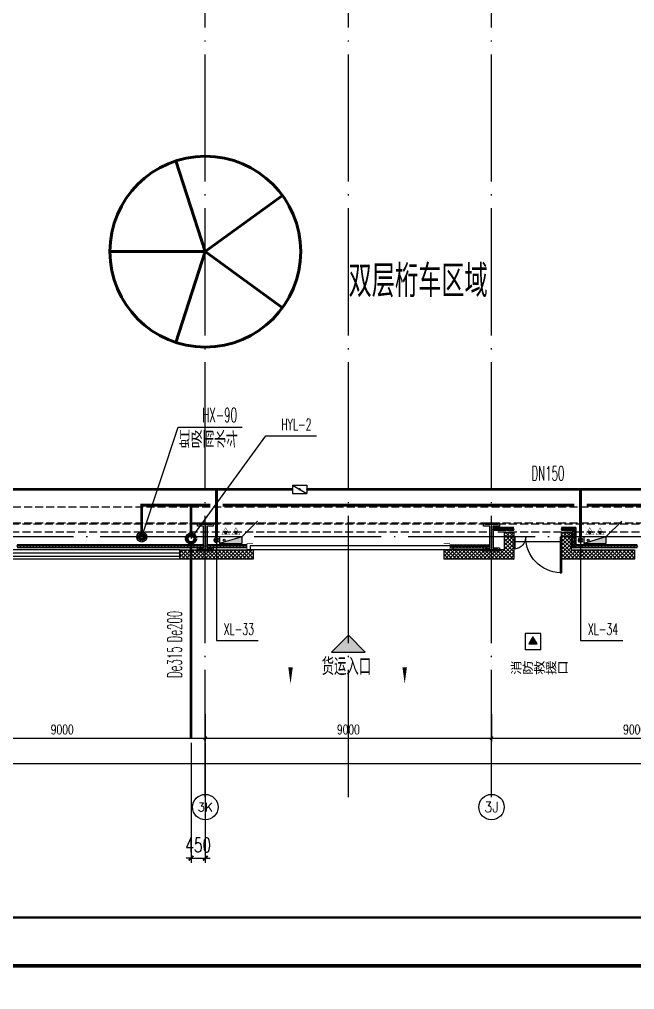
# Model space of a CAD drawing. Extents: x -452079 to 117456, y 3902 to 836955.
# Drawn here: x -215701 to -196354, y 534683 to 565200 of the extents above; entities that cross this region are included whole.
import ezdxf
from ezdxf.enums import TextEntityAlignment as Align

# ---------------------------------------------------------------- set-up
doc = ezdxf.new("R2010")
doc.units = 0
doc.header["$LTSCALE"] = 1000
doc.header["$MEASUREMENT"] = 0
for name, pattern in [('10平面$0$DASH', [0.35, 0.25, -0.1]), ('DASH', [0.35, 0.25, -0.1]), ('DOTE', [2.42, 2, -0.2, 0.02, -0.2]), ('DOTE_30', [0.726, 0.6, -0.06, 0.006, -0.06])]:
    doc.linetypes.add(name, pattern=pattern)
for name, color, linetype in [('0-cxFrame', 155, 'Continuous'), ('10平面$0$WINDOW', 4, 'Continuous'), ('A-AXIS-D', 1, 'Continuous'), ('A-AXIS-DOTE', 14, 'DOTE'), ('A-AXIS-SYMB', 3, 'Continuous'), ('A-HATCH-2', 251, 'Continuous'), ('A-HRAIL', 173, 'Continuous'), ('A-LIN-V', 9, 'Continuous'), ('A-SFCE', 30, 'Continuous'), ('A-TEXT', 61, 'Continuous'), ('A-WINDOW', 140, 'Continuous'), ('AS-COLN', 6, 'Continuous'), ('AS-WALL', 40, 'Continuous'), ('DIM_消防', 1, 'Continuous'), ('DIM_雨水', 4, 'Continuous'), ('FH-tri', 180, 'Continuous'), ('FM_ZF消防', 1, 'Continuous'), ('PUB_HATCH', 8, 'Continuous'), ('PUB_TEXT', 7, 'Continuous'), ('RP-N2-01$0$$0$A-WIND-J', 1, 'Continuous'), ('RP-N2-01$0$A-WIND-J', 3, 'Continuous'), ('SB_ZF消火栓', 10, 'Continuous'), ('SB_ZF消火栓M', 10, 'Continuous'), ('TEXT_消防', 1, 'Continuous'), ('TEXT_雨水', 4, 'Continuous'), ('TWT_DIM', 3, 'Continuous'), ('WALL', 2, 'Continuous'), ('建-窗', 4, 'Continuous'), ('建-门窗编号', 7, 'Continuous'), ('文本', 4, 'Continuous'), ('虹吸雨水斗', 6, 'Continuous')]:
    doc.layers.add(name, color=color, linetype=linetype)
for name, color, linetype, lineweight in [('0-cxText', 131, 'Continuous', 25), ('Gps-ZF消防', 1, 'TG_X', 60), ('Gps-ZF雨水', 4, 'DOTE_30', 60), ('LG-ZF消防', 1, 'Continuous', 60), ('LG-ZF雨水', 4, 'Continuous', 60)]:
    doc.layers.add(name, color=color, linetype=linetype, lineweight=lineweight)
doc.styles.add('_TCH_AXIS', font='COMPLEX', dxfattribs={"bigfont": 'GBCBIG'})
doc.styles.add('_TCH_DIM', font='SIMPLEX', dxfattribs={"width": 0.75, "bigfont": '@1HZTXT'})
doc.styles.add('_TCH_DIM_T3', font='SIMPLEX', dxfattribs={"width": 0.705882, "bigfont": 'GBCBIG'})
doc.styles.add('_TWT_PIPEDN', font='SIMPLEX', dxfattribs={"width": 0.65, "height": 3.5, "bigfont": 'HZTXT'})
doc.styles.add('_TWT_SERIAL', font='SIMPLEX', dxfattribs={"width": 0.8, "height": 3, "bigfont": 'HZTXT'})
doc.styles.add('A-STANDARD', font='SIMPLEX', dxfattribs={"bigfont": 'GBCBIG'})
doc.styles.add('A-WIN-LABEL', font='SIMPLEX', dxfattribs={"bigfont": 'GBCBIG'})
doc.styles.add('cx_tuming', font='')
doc.styles.add('cx_tuqian1', font='')
doc.styles.get("Standard").update_dxf_attribs({"font": 'gbenor.shx', "bigfont": 'gbcbig.shx'})
doc.styles.add('TG_LINETYPE', font='SIMPLEX', dxfattribs={"width": 0.8, "height": 3.5, "bigfont": 'HZTXT'})
doc.styles.add('黑体', font='', dxfattribs={"height": 12})
doc.styles.get('cx_tuming').set_extended_font_data('SimHei')
doc.styles.get('cx_tuqian1').set_extended_font_data('SimSun')
doc.styles.get('黑体').set_extended_font_data('SimHei')
doc.linetypes.add('TG_X', pattern='A,5,-0.3,["X",TG_LINETYPE,S=0.1,R=0,X=-0.23,Y=-0.15],0', length=5.3)
doc.dimstyles.new('_TCH_ARCH&&100', dxfattribs={"dimtxt": 297.5, "dimasz": 100, "dimexe": 100, "dimexo": 100, "dimgap": 126.25, "dimtad": 1, "dimdec": 0, "dimzin": 0, "dimdsep": 46, "dimtxsty": '_TCH_DIM_T3', "dimblk": 'ARCHTICK', "dimcen": 0.09, "dimclrt": 7, "dimazin": 2, "dimtfac": 1, "dimtdec": 0, "dimtix": 1, "dimtmove": 2, "dimatfit": 3, "dimfxl": 0, "dimtolj": 1, "dimtzin": 0, "dimarcsym": 0})
doc.dimstyles.new('_TCH_ARCH&&150', dxfattribs={"dimtxt": 446.25, "dimasz": 150, "dimexe": 150, "dimexo": 150, "dimgap": 189.375, "dimtad": 1, "dimdec": 0, "dimzin": 0, "dimdsep": 46, "dimtxsty": '_TCH_DIM_T3', "dimblk": 'ARCHTICK', "dimcen": 0.09, "dimclrt": 7, "dimazin": 2, "dimtfac": 1, "dimtdec": 0, "dimtix": 1, "dimtmove": 2, "dimatfit": 3, "dimfxl": 0, "dimtolj": 1, "dimtzin": 0, "dimarcsym": 0})
pattern_1 = [(45, (60, 0), (-60.000061, 60.000061), []), (135, (60, 0), (-60.000061, -60.000061), [])]

# ---------------------------------------------------------------- blocks, each defined once
blk = doc.blocks.new('_ArchTick')
at = {"color": 0, "linetype": 'ByBlock', "const_width": 0.4}
blk.add_lwpolyline([(-0.5, -0.5), (0.5, 0.5)], dxfattribs=at)
blk = doc.blocks.new('*D357')
at = {"layer": 'A-AXIS-D', "color": 0, "lineweight": -2, "transparency": 16777216}
for p, q in [((102518, 3326), (102518, 2468)), ((111518, 3326), (111518, 2468)), ((102518, 2568), (111518, 2568))]:
    blk.add_line(p, q, dxfattribs=at)
at = {"layer": 'A-AXIS-D', "color": 0, "lineweight": -2, "transparency": 16777216, "xscale": 100, "yscale": 100, "zscale": 100, "rotation": 180}
blk.add_blockref('_ArchTick', (102518, 2568), dxfattribs=at)
at = {"layer": 'A-AXIS-D', "color": 0, "lineweight": -2, "transparency": 16777216, "xscale": 100, "yscale": 100, "zscale": 100}
blk.add_blockref('_ArchTick', (111518, 2568), dxfattribs=at)
at = {"layer": 'A-AXIS-D', "color": 7, "transparency": 16777216, "insert": (107018, 2843), "char_height": 297.5, "attachment_point": 5, "style": '_TCH_DIM_T3'}
blk.add_mtext('\\A1;9000', dxfattribs=at)
blk = doc.blocks.new('*D358')
at = {"layer": 'A-AXIS-D', "color": 0, "lineweight": -2, "transparency": 16777216}
for p, q in [((111518, 3326), (111518, 2468)), ((120518, 3326), (120518, 2468)), ((111518, 2568), (120518, 2568))]:
    blk.add_line(p, q, dxfattribs=at)
at = {"layer": 'A-AXIS-D', "color": 0, "lineweight": -2, "transparency": 16777216, "xscale": 100, "yscale": 100, "zscale": 100, "rotation": 180}
blk.add_blockref('_ArchTick', (111518, 2568), dxfattribs=at)
at = {"layer": 'A-AXIS-D', "color": 0, "lineweight": -2, "transparency": 16777216, "xscale": 100, "yscale": 100, "zscale": 100}
blk.add_blockref('_ArchTick', (120518, 2568), dxfattribs=at)
at = {"layer": 'A-AXIS-D', "color": 7, "transparency": 16777216, "insert": (116018, 2843), "char_height": 297.5, "attachment_point": 5, "style": '_TCH_DIM_T3'}
blk.add_mtext('\\A1;9000', dxfattribs=at)
blk = doc.blocks.new('*D359')
at = {"layer": 'A-AXIS-D', "color": 0, "lineweight": -2, "transparency": 16777216}
for p, q in [((120518, 3326), (120518, 2468)), ((129518, 3326), (129518, 2468)), ((120518, 2568), (129518, 2568))]:
    blk.add_line(p, q, dxfattribs=at)
at = {"layer": 'A-AXIS-D', "color": 0, "lineweight": -2, "transparency": 16777216, "xscale": 100, "yscale": 100, "zscale": 100, "rotation": 180}
blk.add_blockref('_ArchTick', (120518, 2568), dxfattribs=at)
at = {"layer": 'A-AXIS-D', "color": 0, "lineweight": -2, "transparency": 16777216, "xscale": 100, "yscale": 100, "zscale": 100}
blk.add_blockref('_ArchTick', (129518, 2568), dxfattribs=at)
at = {"layer": 'A-AXIS-D', "color": 7, "transparency": 16777216, "insert": (125018, 2843), "char_height": 297.5, "attachment_point": 5, "style": '_TCH_DIM_T3'}
blk.add_mtext('\\A1;9000', dxfattribs=at)
blk = doc.blocks.new('*D369')
at = {"layer": 'A-AXIS-D', "color": 0, "lineweight": -2, "transparency": 16777216}
for p, q in [((7618, 3226), (7618, 1668)), ((193318, 3226), (193318, 1668)), ((7618, 1768), (193318, 1768))]:
    blk.add_line(p, q, dxfattribs=at)
at = {"layer": 'A-AXIS-D', "color": 0, "lineweight": -2, "transparency": 16777216, "xscale": 100, "yscale": 100, "zscale": 100, "rotation": 180}
blk.add_blockref('_ArchTick', (7618, 1768), dxfattribs=at)
at = {"layer": 'A-AXIS-D', "color": 0, "lineweight": -2, "transparency": 16777216, "xscale": 100, "yscale": 100, "zscale": 100}
blk.add_blockref('_ArchTick', (193318, 1768), dxfattribs=at)
at = {"layer": 'A-AXIS-D', "color": 7, "transparency": 16777216, "insert": (100468, 2043), "char_height": 297.5, "attachment_point": 5, "style": '_TCH_DIM_T3'}
blk.add_mtext('\\A1;185700', dxfattribs=at)
blk = doc.blocks.new('10平面$0$$DorLib2D$00000126')
at = {"color": 0, "linetype": 'Continuous'}
for p, q in [((-0.532, 0.5), (-0.532, 0.9)), ((0.532, 0.9), (0.532, 0.5))]:
    blk.add_line(p, q, dxfattribs=at)
at = {"color": 0, "linetype": '10平面$0$DASH'}
for p, q in [((-0.532, 0.9), (0.532, 0.9)), ((-0.532, 0.5), (0.532, 0.5))]:
    blk.add_line(p, q, dxfattribs=at)
blk = doc.blocks.new('WINDOW2DLIB$DYNSTYLE$00000005')
at = {"color": 0}
for points in [[(-0.5, 0.5), (-0.5, -0.5)], [(-0.5, 0.5), (0.5, 0.5)], [(0.5, -0.5), (0.5, 0.5)], [(0.5, 0.1667), (-0.5, 0.1667)], [(0.5, -0.1667), (-0.5, -0.1667)], [(-0.5, -0.5), (0.5, -0.5)]]:
    blk.add_lwpolyline(points, dxfattribs=at)
blk = doc.blocks.new('DOOR2DLIB$SYSLIB$00000123')
at = {"color": 0}
for p, q in [((0.475, -0.001), (0.475, 0.752)), ((0.475, 0.752), (0.5, 0.752)), ((0.5, -0.001), (0.5, 0.752)), ((-0.5, 0), (-0.5, 0.252)), ((-0.475, 0.252), (-0.5, 0.252)), ((-0.475, 0), (-0.475, 0.252)), ((-0.475, 0), (-0.5, 0)), ((0.475, -0.001), (0.5, -0.001))]:
    blk.add_line(p, q, dxfattribs=at)
for centre, radius, start, end in [((0.505, -0.002), 0.755, 92.2493, 179.7238), ((-0.501, 0.003), 0.251, 359.7899, 84.0974)]:
    blk.add_arc(centre, radius, start, end, dxfattribs=at)
blk = doc.blocks.new('42343243')
at = {"layer": 'PUB_HATCH'}
h = blk.add_hatch(dxfattribs=at)
h.set_pattern_fill('多孔材料', color=256, scale=30, style=0)
h.set_pattern_definition(pattern_1)
h.paths.add_polyline_path([(-208354, 1223170), (-210654, 1223170), (-210654, 1222870), (-208354, 1222870)])
h = blk.add_hatch(dxfattribs=at)
h.set_pattern_fill('多孔材料', color=256, scale=30, style=0)
h.set_pattern_definition(pattern_1)
h.paths.add_polyline_path([(-200454, 1222870), (-200154, 1223170), (-202354, 1223170), (-202354, 1222870)])
h = blk.add_hatch(dxfattribs=at)
h.set_pattern_fill('多孔材料', color=256, scale=30, style=0)
h.set_pattern_definition(pattern_1)
h.paths.add_polyline_path([(-200454, 1222320), (-200154, 1222620), (-200154, 1223170), (-200454, 1222870)])
h = blk.add_hatch(dxfattribs=at)
h.set_pattern_fill('多孔材料', color=256, scale=30, style=0)
h.set_pattern_definition(pattern_1)
h.paths.add_polyline_path([(-198354, 1222870), (-196354, 1222870), (-196354, 1223170), (-198654, 1223170)])
h = blk.add_hatch(dxfattribs=at)
h.set_pattern_fill('多孔材料', color=256, scale=30, style=0)
h.set_pattern_definition(pattern_1)
h.paths.add_polyline_path([(-198654, 1222620), (-198354, 1222320), (-198354, 1222870), (-198654, 1223170)])
h = blk.add_hatch(dxfattribs=at)
h.set_pattern_fill('多孔材料', color=256, scale=30, style=0)
h.set_pattern_definition(pattern_1)
h.paths.add_polyline_path([(-200454, 1222320), (-200154, 1222320), (-200154, 1222620)])
h = blk.add_hatch(dxfattribs=at)
h.set_pattern_fill('多孔材料', color=256, scale=30, style=0)
h.set_pattern_definition(pattern_1)
h.paths.add_polyline_path([(-198654, 1222620), (-198654, 1222320), (-198354, 1222320)])
at = {"layer": '10平面$0$WINDOW'}
blk.add_line((-198654, 1222620), (-200154, 1222620), dxfattribs=at)
at = {"layer": 'AS-WALL'}
for p, q in [((-208354, 1223170), (-210654, 1223170)), ((-210654, 1223170), (-210654, 1222870)), ((-208354, 1222870), (-208354, 1223170)), ((-200154, 1223170), (-202354, 1223170)), ((-202354, 1222870), (-202354, 1223170)), ((-200154, 1222620), (-200154, 1223170)), ((-196354, 1223170), (-198654, 1223170)), ((-198654, 1222620), (-198654, 1223170)), ((-196354, 1222870), (-196354, 1223170)), ((-210654, 1222870), (-208354, 1222870)), ((-200454, 1222870), (-202354, 1222870)), ((-200454, 1222320), (-200454, 1222870)), ((-198354, 1222870), (-196354, 1222870)), ((-198354, 1222320), (-198354, 1222870)), ((-200154, 1222320), (-200154, 1222620)), ((-198654, 1222620), (-198654, 1222320)), ((-200454, 1222320), (-200154, 1222320)), ((-198654, 1222320), (-198354, 1222320))]:
    blk.add_line(p, q, dxfattribs=at)
at = {"layer": '10平面$0$WINDOW', "zscale": 300}
for name, p, xscale, yscale, rotation in [('DOOR2DLIB$SYSLIB$00000123', (-199404, 1222470), -1500, -1500, 179.9999999999555), ('10平面$0$$DorLib2D$00000126', (-205254, 1223020), 6000, 300, 180)]:
    blk.add_blockref(name, p, dxfattribs=dict(at, xscale=xscale, yscale=yscale, rotation=rotation))
at = {"layer": '建-窗'}
ref = blk.add_blockref('WINDOW2DLIB$DYNSTYLE$00000005', (-217004, 1223020), dxfattribs=dict(at, xscale=-12700, yscale=-300, zscale=300, rotation=359.999999999664))
ref.add_attrib('A', 'C12724', (-217284, 1223521), dxfattribs={"layer": '建-门窗编号', "height": 148.8, "style": 'A-WIN-LABEL', "width": 0.705882})
blk = doc.blocks.new('4324324')
at = {"layer": 'A-HATCH-2', "color": 8, "linetype": 'DASH'}
for p, q in [((-312854, 549870), (-138054, 549870)), ((-312854, 549370), (-138054, 549370))]:
    blk.add_line(p, q, dxfattribs=at)
blk = doc.blocks.new('w4324324')
at = {"layer": 'A-HATCH-2', "lineweight": 60}
for q in [(-1694760, 686605), (-1697614, 684532), (-1691907, 684532), (-1696524, 681178), (-1692997, 681178)]:
    blk.add_line((-1694760, 683605), q, dxfattribs=at)
blk.add_circle((-1694760, 683605), 3000, dxfattribs=at)
blk = doc.blocks.new('342343')
at = {"layer": 'A-LIN-V'}
blk.add_blockref('w4324324', (1030710, 9556), dxfattribs=at)
blk = doc.blocks.new('w42343243')
at = {"layer": 'A-HATCH-2', "color": 2}
blk.add_lwpolyline([(-165104, 621070), (-164604, 621070), (-164604, 620958), (-164800, 620958), (-164800, 620282), (-164604, 620282), (-164604, 620170), (-165104, 620170), (-165104, 620282), (-164908, 620282), (-164908, 620958), (-165104, 620958)], close=True, dxfattribs=at)
at = {"layer": 'AS-COLN', "color": 8}
blk.add_lwpolyline([(-165054, 621020), (-164654, 621020), (-164654, 621008), (-164850, 621008), (-164850, 620232), (-164654, 620232), (-164654, 620220), (-165054, 620220), (-165054, 620232), (-164858, 620232), (-164858, 621008), (-165054, 621008)], close=True, dxfattribs=at)
blk = doc.blocks.new('42343')
at = {"layer": 'A-WINDOW'}
for p in [(-45000, -71700), (-36000, -71700)]:
    blk.add_blockref('w42343243', p, dxfattribs=at)
blk = doc.blocks.new('RP-N2-01$0$$0$xfjy')
at = {"layer": 'RP-N2-01$0$$0$A-WIND-J'}
h = blk.add_hatch(color=8, dxfattribs=at)
h.dxf.hatch_style = 1
h.paths.add_polyline_path([(1141876, -26214), (1142135, -26214), (1142005, -25989)])
at = {"layer": 'RP-N2-01$0$$0$A-WIND-J', "color": 8, "const_width": 25}
blk.add_lwpolyline([(1141755, -25889), (1141755, -26389), (1142255, -26389), (1142255, -25889)], close=True, dxfattribs=at)
at = {"layer": 'RP-N2-01$0$$0$A-WIND-J', "color": 8}
for points in [[(1141755, -26389), (1142255, -26389), (1142255, -25889), (1141755, -25889)], [(1141876, -26214), (1142135, -26214), (1142005, -25989)]]:
    blk.add_lwpolyline(points, close=True, dxfattribs=at)
blk = doc.blocks.new('RP-N2-01$0$xfjy')
at = {"layer": 'RP-N2-01$0$$0$A-WIND-J', "color": 8}
blk.add_blockref('RP-N2-01$0$$0$xfjy', (0, 0), dxfattribs=at)
blk = doc.blocks.new('3333')
at = {"layer": 'A-SFCE', "const_width": 20}
blk.add_lwpolyline([(-227064, 766320), (-227064, 766510), (-227244, 766510), (-227244, 766320)], dxfattribs=at)
blk = doc.blocks.new('99平面图例外参$0$$LinePat$圆环')
for points in [[(0, 150), (300, 150)], [(0, 0), (300, 0)], [(0, -150), (300, -150)]]:
    blk.add_lwpolyline(points)
at = {"color": 0}
blk.add_circle((150, 0), 150, dxfattribs=at)
blk = doc.blocks.new('“奔腾”虹吸雨水斗')
at = {"layer": '虹吸雨水斗', "lineweight": 25}
for p, q in [((946944, 86685), (947028, 86658)), ((947028, 86641), (946944, 86614)), ((947032, 86673), (946946, 86692)), ((946946, 86607), (947032, 86625)), ((946982, 86753), (947040, 86688)), ((947040, 86611), (946982, 86546)), ((947052, 86699), (946987, 86758)), ((946987, 86541), (947052, 86600)), ((947048, 86793), (947066, 86707)), ((947066, 86592), (947048, 86506)), ((947082, 86711), (947055, 86795)), ((947055, 86504), (947082, 86587)), ((947125, 86795), (947098, 86711)), ((947098, 86587), (947125, 86504)), ((947114, 86707), (947132, 86793)), ((947132, 86506), (947114, 86592)), ((947194, 86758), (947128, 86699)), ((947128, 86600), (947194, 86541)), ((947140, 86688), (947199, 86753)), ((947199, 86546), (947140, 86611)), ((947234, 86692), (947148, 86673)), ((947148, 86625), (947234, 86607)), ((947152, 86658), (947236, 86685)), ((947236, 86614), (947152, 86641))]:
    blk.add_line(p, q, dxfattribs=at)
for radius in [150, 47.6]:
    blk.add_circle((947090, 86649), radius, dxfattribs=at)
for centre, start, end in [((947025, 86649), 291.6382, 68.3675), ((947034, 86682), 261.6382, 38.3675), ((947034, 86617), 321.6382, 98.3675), ((947057, 86706), 231.6382, 8.3675), ((947057, 86593), 351.6382, 128.3675), ((947090, 86715), 201.6382, 338.3675), ((947090, 86584), 21.6382, 158.3675), ((947123, 86706), 171.6382, 308.3675), ((947123, 86593), 51.6382, 188.3675), ((947147, 86682), 141.6382, 278.3675), ((947147, 86617), 81.6382, 218.3675), ((947155, 86649), 111.6382, 248.3675)]:
    blk.add_arc(centre, 8.82, start, end, dxfattribs=at)
blk = doc.blocks.new('A$C5D961328')
at = {"layer": 'SB_ZF消火栓', "linetype": 'Continuous'}
h = blk.add_hatch(dxfattribs=at)
h.set_pattern_fill('ANSI31', color=256, scale=129.330432, angle=270, style=0)
h.set_pattern_definition([(45, (-18410.044, -5691.868), (11.431303, -11.431303), [])])
h.paths.add_polyline_path([(228, 343), (228, 427), (153, 427), (153, 343)])
h = blk.add_hatch(dxfattribs=at)
h.set_pattern_fill('ANSI31', color=256, scale=129.330432, angle=270, style=0)
h.set_pattern_definition([(45, (-18087.504, -5691.868), (11.431303, -11.431303), [])])
h.paths.add_polyline_path([(550, 343), (550, 427), (475, 427), (475, 343)])
at = {"layer": 'SB_ZF消火栓'}
blk.add_hatch(color=256, dxfattribs=at).paths.add_polyline_path([(0, 40), (700, 40), (700, 240)])
for p, q in [((1195, 735), (700, 240)), ((700, 240), (0, 240)), ((0, 240), (0, 40)), ((700, 240), (0, 40)), ((0, 40), (700, 40)), ((700, 240), (700, 40))]:
    blk.add_line(p, q, dxfattribs=at)
at = {"layer": 'SB_ZF消火栓', "linetype": 'Continuous'}
for points, const_width in [([(312, 321), (190, 531), (69, 321), (312, 321), (190, 531)], 12.9), ([(228, 343), (228, 427), (153, 427), (153, 343), (228, 343)], 7.76), ([(634, 321), (513, 531), (392, 321), (634, 321), (513, 531)], 12.9), ([(550, 343), (550, 427), (475, 427), (475, 343), (550, 343)], 7.76)]:
    blk.add_lwpolyline(points, dxfattribs=dict(at, const_width=const_width))
at = {"layer": 'SB_ZF消火栓', "color": 1}
blk.add_circle((140, 140), 32.5, dxfattribs=at)
blk = doc.blocks.new('TK22.A0+1 L(Dragon)')
at = {"layer": '0-cxFrame', "color": 7, "const_width": 0.5}
blk.add_lwpolyline([(0, 0), (-1485, 0), (-1485, 841), (0, 841)], close=True, dxfattribs=at)
at = {"layer": '0-cxFrame', "const_width": 0.5}
blk.add_lwpolyline([(-80, 10), (-1465, 10), (-1465, 831), (-80, 831)], close=True, dxfattribs=at)
at = {"style": '黑体', "flags": 4}
blk.add_attdef('图幅', text='', height=3.3, dxfattribs=at).set_placement((-40, 3), align=Align.RIGHT)
at = {"layer": '0-cxText', "flags": 4}
for tag, height, style, p in [('建设单位', 3.5, 'cx_tuming', (-45, 240)), ('项目名称', 3.5, 'cx_tuming', (-45, 210)), ('子项名称', 3.5, 'cx_tuming', (-45, 180)), ('工程编号', 3.3, 'cx_tuqian1', (-35, 165)), ('图名1', 3.5, 'cx_tuming', (-45, 87)), ('图名2', 3.5, 'cx_tuming', (-45, 79)), ('图名3', 3.5, 'cx_tuming', (-45, 71)), ('出图日期', 3.3, 'cx_tuqian1', (-39, 60)), ('专业', 3.3, 'cx_tuqian1', (-55, 52)), ('图号', 3.3, 'cx_tuqian1', (-55, 44)), ('版次', 3.3, 'cx_tuqian1', (-20, 44))]:
    blk.add_attdef(tag, text='', height=height, dxfattribs=dict(at, style=style)).set_placement(p, align=Align.MIDDLE)
blk = doc.blocks.new('$VALVE$00000316')
for p, q in [((-125, 72), (125, -72)), ((-125, 72), (-125, -72)), ((-125, 72), (125, 72)), ((125, 72), (125, -72)), ((-125, -72), (125, -72))]:
    blk.add_line(p, q)
at = {"const_width": 21.1}
blk.add_lwpolyline([(-11, 0, 1), (11, 0, 1)], format="xyb", close=True, dxfattribs=at)
for p in [(-125, 0), (125, 0)]:
    blk.add_point(p)
at = {"color": 7, "flags": 9}
for tag in ['XSIZE', 'YSIZE']:
    blk.add_attdef(tag, (0, 0), '', height=0.5, dxfattribs=at)
blk = doc.blocks.new('*D449')
at = {"layer": 'TWT_DIM', "color": 0, "lineweight": -2, "transparency": 16777216}
for p, q in [((-210304, 542442), (-210304, 538668)), ((-209854, 542442), (-209854, 538668)), ((-210304, 538818), (-210454, 538818)), ((-210304, 538818), (-209854, 538818)), ((-209854, 538818), (-209704, 538818))]:
    blk.add_line(p, q, dxfattribs=at)
at = {"layer": 'TWT_DIM', "color": 0, "lineweight": -2, "transparency": 16777216, "xscale": 150, "yscale": 150, "zscale": 150}
blk.add_blockref('_ArchTick', (-210304, 538818), dxfattribs=at)
at = {"layer": 'TWT_DIM', "color": 0, "lineweight": -2, "transparency": 16777216, "xscale": 150, "yscale": 150, "zscale": 150, "rotation": 180}
blk.add_blockref('_ArchTick', (-209854, 538818), dxfattribs=at)
at = {"layer": 'TWT_DIM', "color": 7, "transparency": 16777216, "insert": (-210079, 539231), "char_height": 446.2, "attachment_point": 5, "style": '_TCH_DIM_T3'}
blk.add_mtext('\\A1;450', dxfattribs=at)
blk = doc.blocks.new('A$C515E426B')
at = {"layer": 'FH-tri'}
h = blk.add_hatch(color=8, dxfattribs=at)
h.dxf.hatch_style = 1
h.paths.add_polyline_path([(115487.8, 5273.4), (116548.5, 5273.4), (116018.2, 5803.8)])
at = {"layer": 'A-AXIS-D'}
for centre in [(111518.2, 400), (120518.2, 400)]:
    blk.add_circle(centre, 400, dxfattribs=at)
at = {"layer": 'A-AXIS-DOTE', "color": 8, "ltscale": 2}
for p, q in [((111518.2, 716), (111518.2, 86200)), ((116018.2, 716), (116018.2, 86200)), ((120518.2, 716), (120518.2, 86200)), ((199332.4, 8896), (3362.4, 8896))]:
    blk.add_line(p, q, dxfattribs=at)
at = {"layer": 'A-AXIS-SYMB'}
for points in [[(114198.2, 5733.8, 0, 0, 0), (114198.2, 4273.8, 0, 140, 0), (114198.2, 4798.8, 0, 0, 0)], [(117788.2, 5733.8, 0, 0, 0), (117788.2, 4273.8, 0, 140, 0), (117788.2, 4798.8, 0, 0, 0)]]:
    blk.add_lwpolyline(points, format="xyseb", dxfattribs=at)
at = {"layer": 'A-SFCE', "color": 8, "linetype": 'DASH'}
for p, q in [((120368.2, 9296), (102668.2, 9296)), ((129368.2, 9296), (120668.2, 9296)), ((120368.2, 9046), (102668.2, 9046)), ((129368.2, 9046), (120668.2, 9046))]:
    blk.add_line(p, q, dxfattribs=at)
at = {"layer": 'FH-tri', "color": 8}
blk.add_lwpolyline([(115487.8, 5273.4), (116548.5, 5273.4), (116548.5, 5273.4), (116018.2, 5803.8)], close=True, dxfattribs=at)
at = {"layer": 'A-HRAIL', "yscale": 0.3333333333333333, "zscale": 0.3333333333333333}
for p, xscale, rotation in [((120679.8, 9146.1), 0.358888866003496, 180), ((120787.5, 9146.1), 0.358888866003496, 180), ((120895.2, 9146.1), 0.358888866003496, 180), ((121002.8, 9146.1), 0.358888866003496, 180), ((121110.5, 9146.1), 0.358888866003496, 180), ((121218.2, 9146.1), 0.358888866003496, 180), ((122830.7, 9146.1), 0.3749999999076196, 180), ((122943.2, 9146.1), 0.3749999999076196, 180), ((123055.7, 9146.1), 0.3749999999076196, 180), ((123168.2, 9146.1), 0.3749999999076196, 180), ((123118.2, 9196.1), 0.3611111227129974, 270), ((123118.2, 9087.8), 0.3611111227129974, 270), ((123118.2, 8979.4), 0.3611111227129974, 270), ((123118.2, 8871.1), 0.3611111227129974, 270), ((105704.6, 8602.1), 0.3368181818181818, 180.0000000002032), ((105805.6, 8602.1), 0.3368181818181818, 180.0000000002032), ((105906.7, 8602.1), 0.3368181818181818, 180.0000000002032), ((106007.7, 8602.1), 0.3368181818181818, 180.0000000002032), ((106108.8, 8602.1), 0.3368181818181818, 180.0000000002032), ((106209.8, 8602.1), 0.3368181818181818, 180.0000000002032), ((106310.9, 8602.1), 0.3368181818181818, 180.0000000002032), ((106411.9, 8602.1), 0.3368181818181818, 180.0000000002032), ((106513, 8602.1), 0.3368181818181818, 180.0000000002032), ((106614, 8602.1), 0.3368181818181818, 180.0000000002032), ((106715, 8602.1), 0.3368181818181818, 180.0000000002032), ((106816.1, 8602.1), 0.3368181818181818, 180.0000000002032), ((106917.1, 8602.1), 0.3368181818181818, 180.0000000002032), ((107018.2, 8602.1), 0.3368181818181818, 180.0000000002032), ((107119.2, 8602.1), 0.3368181818181818, 180.0000000002032), ((107220.3, 8602.1), 0.3368181818181818, 180.0000000002032), ((107321.3, 8602.1), 0.3368181818181818, 180.0000000002032), ((107422.4, 8602.1), 0.3368181818181818, 180.0000000002032), ((107523.4, 8602.1), 0.3368181818181818, 180.0000000002032), ((107624.5, 8602.1), 0.3368181818181818, 180.0000000002032), ((107725.5, 8602.1), 0.3368181818181818, 180.0000000002032), ((107826.5, 8602.1), 0.3368181818181818, 180.0000000002032), ((107927.6, 8602.1), 0.3368181818181818, 180.0000000002032), ((108028.6, 8602.1), 0.3368181818181818, 180.0000000002032), ((108129.7, 8602.1), 0.3368181818181818, 180.0000000002032), ((108230.7, 8602.1), 0.3368181818181818, 180.0000000002032), ((108331.8, 8602.1), 0.3368181818181818, 180.0000000002032), ((108432.8, 8602.1), 0.3368181818181818, 180.0000000002032), ((108533.9, 8602.1), 0.3368181818181818, 180.0000000002032), ((108634.9, 8602.1), 0.3368181818181818, 180.0000000002032), ((108736, 8602.1), 0.3368181818181818, 180.0000000002032), ((108837, 8602.1), 0.3368181818181818, 180.0000000002032), ((108938, 8602.1), 0.3368181818181818, 180.0000000002032), ((109039.1, 8602.1), 0.3368181818181818, 180.0000000002032), ((109140.1, 8602.1), 0.3368181818181818, 180.0000000002032), ((109241.2, 8602.1), 0.3368181818181818, 180.0000000002032), ((109342.2, 8602.1), 0.3368181818181818, 180.0000000002032), ((109443.3, 8602.1), 0.3368181818181818, 180.0000000002032), ((109544.3, 8602.1), 0.3368181818181818, 180.0000000002032), ((109645.4, 8602.1), 0.3368181818181818, 180.0000000002032), ((109746.4, 8602.1), 0.3368181818181818, 180.0000000002032), ((109847.5, 8602.1), 0.3368181818181818, 180.0000000002032), ((109948.5, 8602.1), 0.3368181818181818, 180.0000000002032), ((110049.5, 8602.1), 0.3368181818181818, 180.0000000002032), ((110150.6, 8602.1), 0.3368181818181818, 180.0000000002032), ((110251.6, 8602.1), 0.3368181818181818, 180.0000000002032), ((110352.7, 8602.1), 0.3368181818181818, 180.0000000002032), ((110453.7, 8602.1), 0.3368181818181818, 180.0000000002032), ((110554.8, 8602.1), 0.3368181818181818, 180.0000000002032), ((110655.8, 8602.1), 0.3368181818181818, 180.0000000002032), ((110756.9, 8602.1), 0.3368181818181818, 180.0000000002032), ((110857.9, 8602.1), 0.3368181818181818, 180.0000000002032), ((110959, 8602.1), 0.3368181818181818, 180.0000000002032), ((111060, 8602.1), 0.3368181818181818, 180.0000000002032), ((111161, 8602.1), 0.3368181818181818, 180.0000000002032), ((111262.1, 8602.1), 0.3368181818181818, 180.0000000002032), ((111363.1, 8602.1), 0.3368181818181818, 180.0000000002032), ((111464.2, 8602.1), 0.3368181818181818, 180.0000000002032), ((111676, 8602.1), 0.3461108940497231, 180.0000000002034), ((111779.8, 8602.1), 0.3461108940497231, 180.0000000002034), ((111883.7, 8602.1), 0.3461108940497231, 180.0000000002034), ((111987.5, 8602.1), 0.3461108940497231, 180.0000000002034), ((112091.3, 8602.1), 0.3461108940497231, 180.0000000002034), ((112195.2, 8602.1), 0.3461108940497231, 180.0000000002034), ((112299, 8602.1), 0.3461108940497231, 180.0000000002034), ((112402.8, 8602.1), 0.3461108940497231, 180.0000000002034), ((112506.7, 8602.1), 0.3461108940497231, 180.0000000002034), ((112610.5, 8602.1), 0.3461108940497231, 180.0000000002034), ((112714.3, 8602.1), 0.3461108940497231, 180.0000000002034), ((112818.2, 8602.1), 0.3461108940497231, 180.0000000002034), ((119218.2, 8602.1), -0.3461108940497231, 179.9999999997966), ((119322, 8602.1), -0.3461108940497231, 179.9999999997966), ((119425.8, 8602.1), -0.3461108940497231, 179.9999999997966), ((119529.7, 8602.1), -0.3461108940497231, 179.9999999997966), ((119633.5, 8602.1), -0.3461108940497231, 179.9999999997966), ((119737.3, 8602.1), -0.3461108940497231, 179.9999999997966), ((119841.2, 8602.1), -0.3461108940497231, 179.9999999997966), ((119945, 8602.1), -0.3461108940497231, 179.9999999997966), ((120048.8, 8602.1), -0.3461108940497231, 179.9999999997966), ((120152.7, 8602.1), -0.3461108940497231, 179.9999999997966), ((120256.5, 8602.1), -0.3461108940497231, 179.9999999997966), ((120360.3, 8602.1), -0.3461108940497231, 179.9999999997966), ((123118.2, 8762.8), 0.3611111227129974, 270), ((123118.2, 8654.4), 0.3611111227129974, 270), ((123169.7, 8602.1), 0.3384127419475277, 180.0000000002033), ((123271.2, 8602.1), 0.3384127419475277, 180.0000000002033), ((123372.8, 8602.1), 0.3384127419475277, 180.0000000002033), ((123474.3, 8602.1), 0.3384127419475277, 180.0000000002033), ((123575.8, 8602.1), 0.3384127419475277, 180.0000000002033), ((123677.3, 8602.1), 0.3384127419475277, 180.0000000002033), ((123778.8, 8602.1), 0.3384127419475277, 180.0000000002033), ((123880.4, 8602.1), 0.3384127419475277, 180.0000000002033), ((123981.9, 8602.1), 0.3384127419475277, 180.0000000002033), ((124083.4, 8602.1), 0.3384127419475277, 180.0000000002033), ((124184.9, 8602.1), 0.3384127419475277, 180.0000000002033), ((124286.5, 8602.1), 0.3384127419475277, 180.0000000002033), ((124388, 8602.1), 0.3384127419475277, 180.0000000002033), ((124489.5, 8602.1), 0.3384127419475277, 180.0000000002033), ((124591, 8602.1), 0.3384127419475277, 180.0000000002033), ((124692.6, 8602.1), 0.3384127419475277, 180.0000000002033), ((124794.1, 8602.1), 0.3384127419475277, 180.0000000002033), ((124895.6, 8602.1), 0.3384127419475277, 180.0000000002033), ((124997.1, 8602.1), 0.3384127419475277, 180.0000000002033), ((125098.7, 8602.1), 0.3384127419475277, 180.0000000002033)]:
    blk.add_blockref('99平面图例外参$0$$LinePat$圆环', p, dxfattribs=dict(at, xscale=xscale, rotation=rotation))
at = {"layer": 'A-LIN-V', "rotation": 90}
blk.add_blockref('342343', (804678.8, 681921), dxfattribs=at)
at = {"layer": 'A-SFCE', "xscale": -1, "rotation": 90}
blk.add_blockref('3333', (879339, -218558.1), dxfattribs=at)
at = {"layer": 'A-SFCE', "rotation": 270}
blk.add_blockref('3333', (-647302.6, -218558.1), dxfattribs=at)
at = {"layer": 'A-WINDOW'}
for name in ['42343', '4324324']:
    blk.add_blockref(name, (321372.4, -540024), dxfattribs=at)
at = {"layer": 'A-WINDOW', "xscale": -1, "rotation": 180}
blk.add_blockref('42343243', (321372.4, 1231366), dxfattribs=at)
at = {"layer": 'RP-N2-01$0$A-WIND-J'}
blk.add_blockref('RP-N2-01$0$xfjy', (-1020183.1, 31744.8, 0), dxfattribs=at)
at = {"layer": 'A-TEXT', "color": 8}
for s, height, style, p in [('货运入口', 540.14, 'A-STANDARD', (115176.9, 4551.3)), ('消防救援口', 384.1, '_TCH_DIM', (121111.4, 4573, 0))]:
    blk.add_text(s, height=height, dxfattribs=dict(at, style=style)).set_placement(p)
at = {"layer": 'PUB_TEXT', "color": 8}
blk.add_text('双层桁车区域', height=1012.77, dxfattribs=at).set_placement((116023, 16440.3))
at = {"layer": 'PUB_TEXT', "style": '_TCH_AXIS'}
for s, height, p, p2 in [('3K', 270.86, (111273.1, 264.6), (111763.2, 264.6)), ('3J', 321.14, (120288.8, 239.4), (120747.6, 239.4))]:
    blk.add_text(s, height=height, dxfattribs=at).set_placement(p, p2, align=Align.FIT)
at = {"layer": 'A-AXIS-D'}
for base, p1, p2, picture, middle in [((111518.2, 2568.3), (102518.2, 3426.3), (111518.2, 3426.3), '*D357', (107018.2, 2843.3)), ((120518.2, 2568.3), (111518.2, 3426.3), (120518.2, 3426.3), '*D358', (116018.2, 2843.3)), ((129518.2, 2568.3), (120518.2, 3426.3), (129518.2, 3426.3), '*D359', (125018.2, 2843.3)), ((193318.2, 1768.3), (7618.2, 3326.3), (193318.2, 3326.3), '*D369', (100468.2, 2043.3))]:
    dim = blk.add_linear_dim(base=base, p1=p1, p2=p2, angle=0, dimstyle='_TCH_ARCH&&100', override={"dimgap": 0}, dxfattribs=at)
    dim.commit()
    dim.dimension.update_dxf_attribs({"geometry": picture, "text_midpoint": middle, "dimtype": 161})

msp = doc.modelspace()

# ---------------------------------------------------------------- hatches: boundary and pattern name
at = {"layer": 'Gps-ZF雨水'}
for points in [[(-211854.18, 549920), (-211854.18, 549965), (-211899.18, 549965)], [(-211854.18, 549920), (-211899.18, 549920), (-211899.18, 549965)]]:
    msp.add_hatch(color=256, dxfattribs=at).paths.add_polyline_path(points)

# ---------------------------------------------------------------- linework, layer by layer
at = {"layer": 'DIM_消防'}
for p, q in [((-209504.18, 548820), (-209504.18, 545660)), ((-198054.18, 548820), (-198054.18, 545660)), ((-209504.18, 545660), (-208187.18, 545660)), ((-198054.18, 545660), (-196727.08, 545660))]:
    msp.add_line(p, q, dxfattribs=at)
at = {"layer": 'DIM_雨水'}
for p, q in [((-210304.18, 548870), (-207954.5, 552097.82)), ((-207954.5, 552097.82), (-206359.86, 552097.82))]:
    msp.add_line(p, q, dxfattribs=at)
at = {"layer": 'Gps-ZF消防', "const_width": 90}
for points in [[(-228204.18, 550420), (-209504.18, 550420)], [(-209504.18, 548895), (-209504.18, 550420)], [(-209504.18, 550420), (-207113.29, 550420)], [(-206663.92, 550420), (-198054.18, 550420)], [(-198054.18, 548895), (-198054.18, 550420)], [(-198054.18, 550420), (-174204.18, 550420)]]:
    msp.add_lwpolyline(points, dxfattribs=at)
at = {"layer": 'Gps-ZF雨水', "const_width": 90}
for points in [[(-210304.18, 549920), (-211854.18, 549920)], [(-211854.18, 549920), (-211854.18, 548920)], [(-210304.18, 549920), (-210304.18, 549940)], [(-210304.18, 549020), (-210304.18, 549920)], [(-209699.18, 549920), (-210304.18, 549920)], [(-198249.18, 549920), (-209309.18, 549920)], [(-193550.18, 549920), (-197859.18, 549920)], [(-210304.18, 548720), (-210304.18, 542592.21)]]:
    msp.add_lwpolyline(points, dxfattribs=at)
at = {"layer": 'LG-ZF消防'}
for centre in [(-209504.18, 548820), (-198054.18, 548820)]:
    msp.add_circle(centre, 50, dxfattribs=at)
at = {"layer": 'LG-ZF雨水'}
for radius in [150, 120]:
    msp.add_circle((-210304.18, 548870), radius, dxfattribs=at)
at = {"layer": '文本'}
for p, q in [((-211854.18, 548920), (-210706.93, 552376.85)), ((-210706.93, 552376.85), (-208697.94, 552376.85))]:
    msp.add_line(p, q, dxfattribs=at)

# ---------------------------------------------------------------- block references
at = {"layer": '0-cxFrame', "xscale": 150, "yscale": 150, "zscale": 150}
for p in [(-105331.06, 535452.12), (-105368.56, 409264.62)]:
    msp.add_blockref('TK22.A0+1 L(Dragon)', p, dxfattribs=at)
at = {"layer": 'FM_ZF消防', "xscale": 1.8, "yscale": 1.8, "zscale": 1.8}
msp.add_blockref('$VALVE$00000316', (-206888.6, 550420), dxfattribs=at)
at = {"layer": 'SB_ZF消火栓M'}
for p in [(-209404.22, 548680.01), (-197954.22, 548680.01)]:
    msp.add_blockref('A$C5D961328', p, dxfattribs=at)
at = {"layer": 'WALL'}
msp.add_blockref('A$C515E426B', (-321372.36, 540023.96), dxfattribs=at)
at = {"layer": '文本', "xscale": 1.061320754715, "yscale": 1.061320754715, "zscale": 1.061320754715}
msp.add_blockref('“奔腾”虹吸雨水斗', (-1217020.52, 456957.2), dxfattribs=at)

# ---------------------------------------------------------------- texts
at = {"layer": 'DIM_消防', "color": 7, "style": '_TWT_SERIAL', "width": 0.6}
for s, p in [('XL-33', (-209274.89, 545840)), ('XL-34', (-197825.08, 545840))]:
    msp.add_text(s, height=360, dxfattribs=at).set_placement(p)
at = {"layer": 'DIM_雨水', "color": 7, "style": '_TWT_SERIAL', "width": 0.6}
msp.add_text('HYL-2', height=360, dxfattribs=at).set_placement((-207468.15, 552277.82))
at = {"layer": 'TEXT_消防', "style": '_TWT_PIPEDN', "width": 0.52}
msp.add_text('DN150', height=450, dxfattribs=at).set_placement((-199594.94, 550695))
at = {"layer": 'TEXT_雨水', "style": '_TWT_PIPEDN', "width": 0.52}
for s, p in [('De200', (-210596.05, 545603.13)), ('De315', (-210596.05, 544483.76))]:
    msp.add_text(s, height=450, rotation=90, dxfattribs=at).set_placement(p)
at = {"layer": '文本', "color": 7, "style": '_TCH_DIM'}
for s, height, width, p in [('HX-90', 446.25, 0.529412, (-209950.44, 552534.35)), ('虹吸雨水斗', 520.866, 0.75, (-210691.08, 551720.18))]:
    msp.add_text(s, height=height, dxfattribs=dict(at, width=width)).set_placement(p)

# ---------------------------------------------------------------- dimensions: what is measured, and where the dimension line sits
at = {"layer": 'TWT_DIM'}
dim = msp.add_aligned_dim(p1=(-210304.18, 542592.21), p2=(-209854.18, 542592.21), distance=-3774.19, dimstyle='_TCH_ARCH&&150', dxfattribs=at)
dim.commit()
dim.dimension.update_dxf_attribs({"geometry": '*D449', "text_midpoint": (-210079.18, 539230.52)})

doc.saveas('drawing.dxf')
